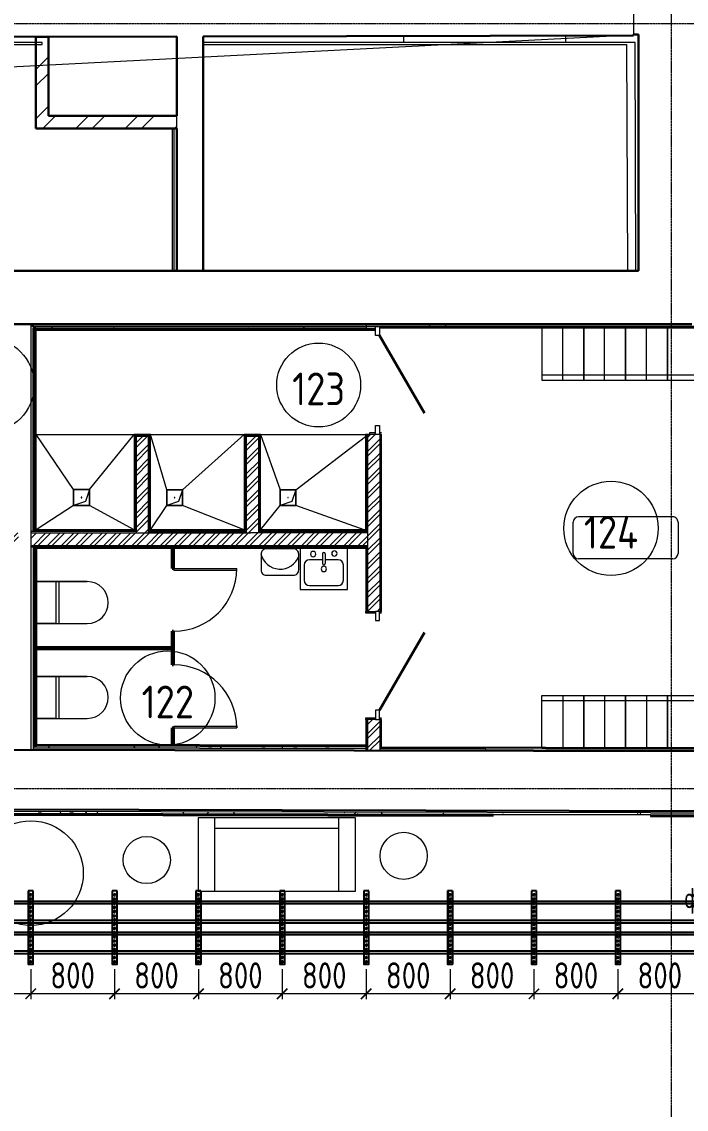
# Model space of a CAD drawing. Header units: millimetres. Extents: x -42533 to 645315, y 3457 to 82611.
# Drawn here: x 51101 to 57439, y 42360 to 52737 of the extents above; entities that cross this region are included whole.
import ezdxf
from ezdxf.enums import TextEntityAlignment as Align

# ---------------------------------------------------------------- set-up
doc = ezdxf.new("R2018")
doc.units = ezdxf.units.MM
doc.linetypes.add('ADSK_Линия сетки', pattern=[25, 20, -2.5, 0, -2.5])
for name, color, linetype in [('00_00_потолок_Панели из стали', 7, 'Continuous'), ('ЭОМ_Лотки авар.', 1, 'Continuous'), ('ЭОМ_Лотки рабочие', 5, 'Continuous')]:
    doc.layers.add(name, color=color, linetype=linetype)
for name, color, linetype, lineweight in [('Аннотация', 7, 'Continuous', 18), ('Двери', 7, 'Continuous', 9), ('Двери открывание', 7, 'Continuous', 9), ('Обобщенные модели', 7, 'Continuous', 18), ('Оси', 253, 'Continuous', 9), ('Перекрытие', 7, 'Continuous', 18), ('Сантехника', 7, 'Continuous', 18), ('Стены внутренние', 7, 'Continuous', 18), ('Стены несущие', 7, 'Continuous', 30), ('Стены отделка', 7, 'Continuous', 30), ('Стены перегородки', 7, 'Continuous', 30), ('Стены штриховка', 7, 'Continuous', 9), ('ТХ', 5, 'Continuous', 0), ('ШТРИХОВКА', 252, 'Continuous', 15)]:
    doc.layers.add(name, color=color, linetype=linetype, lineweight=lineweight)
doc.layers.add('Линии', color=7, linetype='Continuous', lineweight=9, true_color=0x00a600)
doc.styles.add('GOST Common', font='GOST_Common.ttf', dxfattribs={"width": 0.9, "height": 350})
doc.styles.add('GOST Common_6', font='GOST_Common.ttf', dxfattribs={"width": 0.9, "height": 125})
doc.styles.get("Standard").update_dxf_attribs({"font": 'arial.ttf'})
doc.styles.add('М2', font='isocpeur.ttf', dxfattribs={"width": 0.8})
doc.dimstyles.new('М2-100', dxfattribs={"dimtxt": 250, "dimasz": 100, "dimexe": 50, "dimexo": 50, "dimgap": 50, "dimtad": 1, "dimdec": 0, "dimzin": 1, "dimtxsty": 'М2', "dimblk": 'ARCHTICK', "dimcen": 2.5, "dimdle": 50, "dimclre": 256, "dimclrt": 256, "dimadec": 0, "dimazin": 0, "dimtfac": 1, "dimtdec": 0, "dimtix": 1, "dimtmove": 1, "dimatfit": 3, "dimldrblk": 'NONE', "dimfxl": 1, "dimtolj": 1, "dimlwd": 9, "dimlwe": 9, "dimarcsym": 1})
pattern_1 = [(0, (557.2, 188.9), (406.4, 101.6), [33.528, -271.272, 33.528, -271.272, -1625.6]), (0, (557.2, 188.9), (406.4, 101.6), [-609.6, 33.528, -576.072, 33.528, -271.272, -711.2]), (0, (557.2, 188.9), (406.4, 101.6), [-1524, 33.528, -169.672, 33.528, -474.472]), (120, (709.6, 239.7), (-291.18818, 301.15272), [33.528, -271.272, 33.528, -271.272, -1625.6]), (120, (709.6, 239.7), (-291.18818, 301.15272), [-609.6, 33.528, -576.072, 33.528, -271.272, -711.2]), (120, (709.6, 239.7), (-291.18818, 301.15272), [-1524, 33.528, -169.672, 33.528, -474.472]), (240, (760.4, 442.9), (-115.21182, -402.75272), [33.528, -271.272, 33.528, -271.272, -1625.6]), (240, (760.4, 442.9), (-115.21182, -402.75272), [-609.6, 33.528, -576.072, 33.528, -271.272, -711.2]), (240, (760.4, 442.9), (-115.21182, -402.75272), [-1524, 33.528, -169.672, 33.528, -474.472])]
pattern_2 = [(45, (557.2, 188.9), (-235.7317, 235.7317), []), (45, (714.35, 188.9), (-235.7317, 235.7317), [])]

# ---------------------------------------------------------------- blocks, each defined once
blk = doc.blocks.new('ТХ 1 этаж.')
at = {"layer": 'ТХ', "color": 252, "true_color": 0x939598}
for p, q in [((37026, 13822), (37026, 14122)), ((37976, 14172), (37076, 14172)), ((38026, 14122), (38026, 13822)), ((37976, 13772), (37076, 13772)), ((33609, 10599), (33609, 11299)), ((34789, 10599), (34789, 11299)), ((34789, 11199), (33609, 11199))]:
    blk.add_line(p, q, dxfattribs=at)
for points in [[(36726, 15475), (37126, 15475), (37126, 15975), (36726, 15975)], [(37126, 15475), (37526, 15475), (37526, 15975), (37126, 15975)], [(37526, 15475), (37926, 15475), (37926, 15975), (37526, 15975)], [(37926, 15475), (38326, 15475), (38326, 15975), (37926, 15975)], [(36726, 12468), (37126, 12468), (37126, 11968), (36726, 11968)], [(37126, 12468), (37526, 12468), (37526, 11968), (37126, 11968)], [(37526, 12468), (37926, 12468), (37926, 11968), (37526, 11968)], [(37926, 12468), (38326, 12468), (38326, 11968), (37926, 11968)], [(34949, 11299), (33449, 11299), (33449, 10599), (34949, 10599)]]:
    blk.add_lwpolyline(points, close=True, dxfattribs=at)
for points in [[(36926, 15475), (36926, 15975)], [(37326, 15475), (37326, 15975)], [(37726, 15475), (37726, 15975)], [(37126, 15525), (36726, 15525)], [(37526, 15525), (37126, 15525)], [(37926, 15525), (37526, 15525)], [(38326, 15525), (37926, 15525)], [(36926, 12468), (36926, 11968)], [(37326, 12468), (37326, 11968)], [(37726, 12468), (37726, 11968)], [(37126, 12418), (36726, 12418)], [(37526, 12418), (37126, 12418)], [(37926, 12418), (37526, 12418)], [(38326, 12418), (37926, 12418)]]:
    blk.add_lwpolyline(points, dxfattribs=at)
blk.add_lwpolyline([(34098, 13615), (34358, 13615, 0.414214), (34408, 13665), (34408, 13817, 0.414214), (34358, 13867), (34098, 13867, 0.414214), (34048, 13817), (34048, 13665, 0.414214)], format="xyb", close=True, dxfattribs=at)
for centre, radius in [((31853, 10772), 500), ((32958, 10897), 225), ((35409, 10937), 225)]:
    blk.add_circle(centre, radius, dxfattribs=at)
for centre, radius, start, end in [((37076, 14122), 49.9, 90.1742, 180.1314), ((37976, 14122), 50, 359.9335, 90.0665), ((34231, 13861), 188, 192.6522, 340.3833), ((37076, 13822), 49.9, 180.1088, 269.8912), ((37976, 13822), 49.9, 269.8686, 359.8258)]:
    blk.add_arc(centre, radius, start, end, dxfattribs=at)
blk = doc.blocks.new('1 этаж')
at = {"layer": 'Стены внутренние', "lineweight": 9}
h = blk.add_hatch(dxfattribs=at)
h.set_pattern_fill('FP_28', color=8, style=0, pattern_type=2)
h.set_pattern_definition(pattern_2)
h.paths.add_polyline_path([(25164.342, 19552.353), (25164.342, 20306.403), (25044.342, 20306.111), (25044.342, 19552.353)])
h = blk.add_hatch(dxfattribs=at)
h.set_pattern_fill('FP_28', color=8, style=0, pattern_type=2)
h.set_pattern_definition(pattern_2)
h.paths.add_polyline_path([(26344.342, 19432.353), (26389.701, 19432.353), (26389.701, 19552.353), (25044.342, 19552.353), (25044.342, 19432.353)])
h = blk.add_hatch(dxfattribs=at)
h.set_pattern_fill('FP_12', color=8, style=0, pattern_type=2)
h.set_pattern_definition(pattern_1)
h.paths.add_polyline_path([(26543.126, 17528.353), (28193.201, 17528.353), (28193.201, 17543.353), (25037.201, 17543.353), (25037.201, 17528.353), (26364.342, 17528.353)])
h = blk.add_hatch(dxfattribs=at)
h.set_pattern_fill('FP_12', color=8, style=0, pattern_type=2)
h.set_pattern_definition(pattern_1)
h.paths.add_polyline_path([(25019.701, 13537.729), (25019.863, 13537.729), (25019.899, 13555.729), (25034.701, 13555.729), (25034.701, 15420.853), (25019.701, 15420.853), (25019.701, 13540.286)])
h = blk.add_hatch(dxfattribs=at)
h.set_pattern_fill('FP_12', color=8, style=0, pattern_type=2)
h.set_pattern_definition(pattern_1)
h.paths.add_polyline_path([(28187.201, 13516.286), (28187.201, 13531.286), (25019.863, 13537.729), (25019.832, 13522.731), (26577.718, 13519.56)])
h = blk.add_hatch(dxfattribs=at)
h.set_pattern_fill('FP_12', color=8, style=0, pattern_type=2)
h.set_pattern_definition(pattern_1)
h.paths.add_polyline_path([(29407.191, 12888.803), (29407.221, 12903.803), (23576.445, 12915.664), (20566.931, 12915.664), (20566.913, 12906.786), (28654.298, 12890.334)])
h.paths.add_polyline_path([(20566.931, 12915.664), (23575.445, 12915.666), (20566.943, 12921.786)])
h = blk.add_hatch(dxfattribs=at)
h.set_pattern_fill('FP_12', color=8, style=0, pattern_type=2)
h.set_pattern_definition(pattern_1)
h.paths.add_polyline_path([(30907.169, 12885.751), (30907.188, 12886.803), (30907.188, 12900.751), (29407.221, 12903.803), (29407.221, 12888.803), (30390.368, 12886.803)])
h = blk.add_hatch(dxfattribs=at)
h.set_pattern_fill('FP_12', color=8, style=0, pattern_type=2)
h.set_pattern_definition(pattern_1)
h.paths.add_polyline_path([(35597.191, 12876.211), (35597.191, 12891.211), (35107.725, 12891.211), (35108.21, 12877.206), (35597.172, 12876.211)])
h.paths.add_polyline_path([(33408.207, 12880.664), (33407.254, 12895.666), (30907.218, 12900.751), (30907.218, 12885.751), (33407.254, 12880.666)])
at = {"layer": 'Стены штриховка'}
h = blk.add_hatch(dxfattribs=at)
h.set_pattern_fill('ANSI32', color=8, scale=10)
h.set_pattern_definition([(45, (-31496.66, 188.9), (-67.35192, 67.35192), []), (45, (-31451.76, 188.9), (-67.35192, 67.35192), [])])
h.paths.add_polyline_path([(22842.701, 16494.406), (22722.701, 16494.406), (22722.701, 15572.853), (22842.701, 15572.853)])
h.paths.add_polyline_path([(23912.701, 16494.406), (23792.701, 16494.406), (23792.701, 15572.853), (23832.701, 15572.853), (23912.701, 15572.853)])
h.paths.add_polyline_path([(21660.906, 16493.353), (21540.906, 16493.353), (21540.906, 14678.353), (21585.906, 14678.353), (21660.906, 14678.353), (21660.906, 15435.853)])
h.paths.add_polyline_path([(21660.906, 13648.353), (21540.906, 13648.353), (21540.906, 13509.806), (21660.906, 13509.562)])
h.paths.add_polyline_path([(24879.701, 15572.853), (23832.701, 15572.853), (22782.701, 15572.853), (21665.906, 15572.853), (21665.906, 15452.853), (24879.701, 15452.853)])
h.paths.add_polyline_path([(28207.201, 15572.853), (27089.701, 15572.853), (26039.701, 15572.853), (24999.701, 15572.853), (24999.701, 15452.853), (28207.201, 15452.853)])
h.paths.add_polyline_path([(26119.701, 16494.406), (25999.701, 16494.406), (25999.701, 15572.853), (26039.701, 15572.853), (26119.701, 15572.853)])
h.paths.add_polyline_path([(27169.701, 16494.406), (27049.701, 16494.406), (27049.701, 15572.853), (27089.701, 15572.853), (27169.701, 15572.853)])
h.paths.add_polyline_path([(28207.201, 15572.853), (28207.201, 15448.853), (28207.201, 14824.257), (28327.201, 14824.257), (28327.201, 16493.353), (28326.302, 16512.406), (28282.201, 16512.406), (28207.201, 16512.406)])
h.paths.add_polyline_path([(28207.201, 13496.245), (28327.201, 13496.001), (28327.201, 13794.257), (28282.201, 13794.257), (28207.201, 13794.257)])
at = {"layer": 'Двери', "color": 8}
for p, q in [((28282.201, 17542.406), (28322.201, 17542.406)), ((28282.201, 17455.406), (28282.201, 17542.406)), ((28322.201, 17542.406), (28322.201, 17455.406)), ((28322.201, 17455.406), (28282.201, 17455.406)), ((28282.201, 16599.406), (28322.201, 16599.406)), ((28282.201, 16512.406), (28282.201, 16599.406)), ((28322.201, 16512.406), (28282.201, 16512.406)), ((28322.201, 16599.406), (28322.201, 16512.406)), ((26360.701, 15219.009), (26360.701, 15235.009)), ((26360.701, 15235.009), (26960.701, 15235.009)), ((26360.701, 15219.009), (26960.701, 15219.009)), ((26960.701, 15219.009), (26960.701, 15235.009)), ((28322.201, 14824.257), (28282.201, 14824.257)), ((28282.201, 14824.257), (28282.201, 14737.257)), ((28282.201, 14737.257), (28322.201, 14737.257)), ((28322.201, 14737.257), (28322.201, 14824.257)), ((28322.201, 13881.257), (28282.201, 13881.257)), ((28282.201, 13881.257), (28282.201, 13794.257)), ((28322.201, 13794.257), (28322.201, 13881.257)), ((26360.701, 13729.009), (26360.701, 13713.009)), ((26360.701, 13729.009), (26960.701, 13729.009)), ((26360.701, 13713.009), (26960.701, 13713.009)), ((26960.701, 13729.009), (26960.701, 13713.009)), ((28282.201, 13794.257), (28322.201, 13794.257))]:
    blk.add_line(p, q, dxfattribs=at)
at = {"layer": 'Двери', "color": 8, "lineweight": 30}
for p, q in [((28322.201, 17455.406), (28750.201, 16714.089)), ((28322.201, 13881.257), (28750.201, 14622.574))]:
    blk.add_line(p, q, dxfattribs=at)
at = {"layer": 'Двери открывание', "color": 8}
for centre, start, end in [((26360.701, 15235.009), 270, 0), ((26360.701, 13713.009), 0, 90)]:
    blk.add_arc(centre, 600, start, end, dxfattribs=at)
at = {"layer": 'Линии', "color": 8}
blk.add_line((20467.66, 19798.902), (30792.201, 20330.22), dxfattribs=at)
for centre, radius in [((24577.687, 16984.277), 450), ((27741.089, 16984.277), 400), ((30530.417, 15616.224), 450), ((26302.435, 13996.926), 450)]:
    blk.add_circle(centre, radius, dxfattribs=at)
at = {"layer": 'Обобщенные модели', "color": 8}
for p, q in [((25403.954, 15835.853), (25403.954, 15985.853)), ((25403.954, 15985.853), (25553.954, 15985.853)), ((25553.954, 15985.853), (25403.954, 15985.853)), ((25403.954, 15985.853), (25403.954, 15835.853)), ((25553.954, 15985.853), (25516.454, 15873.353)), ((25553.954, 15985.853), (25553.954, 15835.853)), ((25553.954, 15835.853), (25553.954, 15985.853)), ((26291.938, 15835.16), (26291.938, 15985.16)), ((26291.938, 15985.16), (26441.938, 15985.16)), ((26441.938, 15985.16), (26291.938, 15985.16)), ((26291.938, 15985.16), (26291.938, 15835.16)), ((26441.938, 15985.16), (26404.438, 15872.66)), ((26441.938, 15985.16), (26441.938, 15835.16)), ((26441.938, 15835.16), (26441.938, 15985.16)), ((27373.312, 15834.971), (27373.312, 15984.971)), ((27373.312, 15984.971), (27523.312, 15984.971)), ((27523.312, 15984.971), (27373.312, 15984.971)), ((27373.312, 15984.971), (27373.312, 15834.971)), ((27523.312, 15984.971), (27485.812, 15872.471)), ((27523.312, 15984.971), (27523.312, 15834.971)), ((27523.312, 15834.971), (27523.312, 15984.971)), ((25516.454, 15873.353), (25403.954, 15835.853)), ((25553.954, 15835.853), (25403.954, 15835.853)), ((25403.954, 15835.853), (25553.954, 15835.853)), ((26404.438, 15872.66), (26291.938, 15835.16)), ((26441.938, 15835.16), (26291.938, 15835.16)), ((26291.938, 15835.16), (26441.938, 15835.16)), ((27485.812, 15872.471), (27373.312, 15834.971)), ((27523.312, 15834.971), (27373.312, 15834.971)), ((27373.312, 15834.971), (27523.312, 15834.971))]:
    blk.add_line(p, q, dxfattribs=at)
at = {"layer": 'Обобщенные модели', "color": 8, "lineweight": 40}
for p, q in [((26344.701, 15235.009), (26356.701, 15235.009)), ((26356.701, 14635.009), (26344.701, 14635.009)), ((26344.701, 14635.009), (26344.701, 14480.009)), ((26356.701, 14480.009), (26356.701, 14635.009)), ((26356.701, 14480.009), (25056.701, 14480.009)), ((25056.701, 14480.009), (25056.701, 14468.009)), ((25056.701, 14468.009), (26356.701, 14468.009)), ((26344.701, 14480.009), (26356.701, 14480.009)), ((26356.701, 14468.009), (26344.701, 14468.009)), ((26344.701, 14468.009), (26344.701, 14313.009)), ((26356.701, 14468.009), (26356.701, 14480.009)), ((26356.701, 14313.009), (26356.701, 14468.009)), ((26344.701, 14313.009), (26356.701, 14313.009)), ((26356.701, 13713.009), (26344.701, 13713.009)), ((26344.701, 13713.009), (26344.701, 13558.009)), ((26356.701, 13558.009), (26356.701, 13713.009)), ((26344.701, 13558.009), (26356.701, 13558.009))]:
    blk.add_line(p, q, dxfattribs=at)
blk.add_lwpolyline([(26356.701, 15235.009), (26356.701, 15427.853), (26344.701, 15427.853), (26344.701, 15235.009)], dxfattribs=at)
at = {"layer": 'Обобщенные модели', "color": 8}
for centre, start, end in [((25478.954, 15910.853), 0, 180), ((25478.954, 15910.853), 120, 180), ((25478.954, 15910.853), 180, 0), ((25478.954, 15910.853), 240, 345), ((25478.954, 15910.853), 15, 90), ((26366.938, 15910.16), 0, 180), ((26366.938, 15910.16), 120, 180), ((26366.938, 15910.16), 180, 0), ((26366.938, 15910.16), 240, 345), ((26366.938, 15910.16), 15, 90), ((27448.312, 15909.971), 0, 180), ((27448.312, 15909.971), 120, 180), ((27448.312, 15909.971), 180, 0), ((27448.312, 15909.971), 240, 345), ((27448.312, 15909.971), 15, 90)]:
    blk.add_arc(centre, 2.5, start, end, dxfattribs=at)
at = {"layer": 'Оси', "color": 8, "linetype": 'ADSK_Линия сетки'}
for p, q in [((31106.766, -4162.595), (31106.766, 44411.9)), ((-9557.528, 20433.902), (56672.201, 20433.902)), ((-9557.528, 13133.902), (56672.201, 13133.902))]:
    blk.add_line(p, q, dxfattribs=at)
at = {"layer": 'Перекрытие', "color": 8}
for p, q in [((28549.518, 20314.648), (28549.518, 20252.353)), ((30099.518, 20252.353), (30099.518, 20318.423)), ((28198.201, 17527.406), (28282.201, 17527.406)), ((25403.954, 15985.853), (25046.701, 16512.406)), ((25046.701, 16512.406), (25981.701, 16512.406)), ((25553.954, 15985.853), (25981.701, 16512.406)), ((26117.701, 16512.406), (27031.701, 16512.406)), ((26291.938, 15985.16), (26137.701, 16512.406)), ((26441.938, 15985.16), (27031.701, 16512.406)), ((27167.701, 16512.406), (28227.201, 16512.406)), ((27187.701, 16512.406), (27373.312, 15984.971)), ((28282.201, 16527.406), (28227.201, 16527.406)), ((28227.201, 16527.406), (28227.201, 16512.406)), ((28339.201, 16527.406), (28322.201, 16527.406)), ((27523.312, 15984.971), (28189.201, 16493.353)), ((25403.954, 15835.853), (25046.701, 15603.853)), ((25981.701, 15603.853), (25553.954, 15835.853)), ((26137.701, 15603.853), (26291.938, 15835.16)), ((27031.701, 15603.853), (26441.938, 15835.16)), ((27187.701, 15603.853), (27373.312, 15834.971)), ((28176.341, 15603.853), (27523.312, 15834.971)), ((28192.201, 14807.804), (28192.201, 14824.257)), ((28282.201, 14807.804), (28192.201, 14807.804)), ((28339.201, 14807.804), (28322.201, 14807.804)), ((28192.201, 13794.257), (28192.201, 13807.804)), ((28192.201, 13807.804), (28282.201, 13807.804)), ((28322.201, 13807.804), (28339.201, 13807.804))]:
    blk.add_line(p, q, dxfattribs=at)
at = {"layer": 'Сантехника', "color": 8}
for p, q in [((27565.301, 15427.853), (27565.301, 15031.753)), ((27565.301, 15427.853), (27565.301, 15031.753)), ((27777.601, 15374.603), (27777.601, 15282.553)), ((27803.001, 15374.603), (27803.001, 15282.553)), ((28015.301, 15031.753), (28015.301, 15427.853)), ((28015.301, 15031.753), (28015.301, 15427.853)), ((27603.401, 15266.653), (27603.401, 15120.653)), ((27777.601, 15317.453), (27654.201, 15317.453)), ((27926.401, 15317.453), (27803.001, 15317.453)), ((27977.201, 15120.653), (27977.201, 15266.653)), ((25534.701, 15108.353), (25052.701, 15108.353)), ((25052.701, 15108.353), (25234.701, 15108.353)), ((25234.701, 15108.353), (25534.701, 15108.353)), ((25234.701, 15108.353), (25234.701, 14708.353)), ((25264.701, 14708.353), (25264.701, 15108.353)), ((27654.201, 15069.853), (27926.401, 15069.853)), ((27565.301, 15031.753), (28015.301, 15031.753)), ((27565.301, 15031.753), (28015.301, 15031.753)), ((25052.701, 14708.353), (25534.701, 14708.353)), ((25234.701, 14708.353), (25052.701, 14708.353)), ((25234.701, 14708.353), (25534.701, 14708.353)), ((25534.701, 14203.353), (25052.701, 14203.353)), ((25052.701, 14203.353), (25234.701, 14203.353)), ((25234.701, 14203.353), (25534.701, 14203.353)), ((25234.701, 14203.353), (25234.701, 13803.353)), ((25264.701, 13803.353), (25264.701, 14203.353)), ((25052.701, 13803.353), (25534.701, 13803.353)), ((25234.701, 13803.353), (25052.701, 13803.353)), ((25234.701, 13803.353), (25534.701, 13803.353))]:
    blk.add_line(p, q, dxfattribs=at)
for centre, radius, start, end in [((27688.701, 15371.524), 25.4, 0, 180), ((27688.701, 15371.524), 25.4, 180, 0), ((27790.301, 15374.603), 12.7, 0, 180), ((27891.901, 15376.721), 25.4, 0, 180), ((27891.901, 15376.721), 25.4, 180, 0), ((27654.201, 15266.653), 50.8, 90, 180), ((27790.301, 15229.407), 25.4, 0, 180), ((27790.301, 15282.553), 12.7, 180, 0), ((27926.401, 15266.653), 50.8, 0, 90), ((27790.301, 15229.407), 25.4, 180, 0), ((25534.701, 14908.353), 200, 270, 90), ((25534.701, 14908.353), 200, 270, 90), ((27654.201, 15120.653), 50.8, 180, 270), ((27926.401, 15120.653), 50.8, 270, 0), ((25534.701, 14003.353), 200, 270, 90), ((25534.701, 14003.353), 200, 270, 90)]:
    blk.add_arc(centre, radius, start, end, dxfattribs=at)
at = {"layer": 'Стены несущие', "color": 8}
for p, q in [((21386.767, 20297.203), (26389.701, 20309.388)), ((25164.342, 20306.403), (25044.342, 20306.403)), ((25044.342, 20306.403), (25044.342, 19432.353)), ((25164.342, 19552.353), (25164.342, 20306.403)), ((26389.701, 20309.388), (26389.701, 19552.353)), ((26639.701, 20309.997), (30745.171, 20319.996)), ((26639.701, 18073.353), (26639.701, 20309.997)), ((30745.146, 20330.22), (30792.201, 20330.22)), ((30745.171, 20319.996), (30745.146, 20330.22)), ((30792.201, 20330.22), (30792.201, 18073.353)), ((26389.701, 19552.353), (25164.342, 19552.353)), ((25044.342, 19432.353), (26389.701, 19432.353)), ((26389.701, 19432.353), (26389.701, 18073.353)), ((30792.201, 18073.353), (18919.597, 18073.353)), ((18369.597, 17563.353), (31302.201, 17563.353)), ((25019.701, 17525.853), (25019.701, 15594.853)), ((25034.701, 17525.853), (25019.701, 17525.853)), ((25034.701, 15594.853), (25034.701, 17525.853)), ((33408.413, 13485.665), (16568.152, 13519.921)), ((16568.339, 12949.92), (33407.254, 12915.666))]:
    blk.add_line(p, q, dxfattribs=at)
at = {"layer": 'Стены отделка', "color": 8, "lineweight": 9}
for p, q in [((25104.342, 20252.353), (21386.767, 20252.353)), ((25104.342, 20232.353), (25104.342, 20252.353)), ((30759.262, 20252.353), (26639.701, 20252.353)), ((30766.439, 18073.353), (30759.262, 20252.353)), ((21386.767, 20232.353), (25104.342, 20232.353)), ((26639.701, 20232.353), (30679.327, 20232.353)), ((30679.327, 20232.353), (30686.438, 18073.353)), ((26344.342, 19432.353), (26344.342, 18073.353)), ((26364.342, 18073.353), (26364.342, 19432.353)), ((25009.701, 17563.353), (25009.701, 17543.353)), ((33027.201, 17543.353), (25009.701, 17543.353)), ((25019.701, 15585.853), (25019.701, 17563.353)), ((25037.201, 17543.353), (25037.201, 17508.353)), ((28198.201, 17527.406), (28198.201, 17562.406)), ((28802.201, 17543.353), (28802.201, 17563.353)), ((28952.201, 17563.353), (28952.201, 17543.353)), ((25046.701, 17525.853), (25034.701, 17525.853)), ((25037.201, 17508.353), (28282.201, 17508.353)), ((25046.701, 15603.853), (25046.701, 17525.853)), ((28322.201, 17531.353), (33015.201, 17531.353)), ((26137.701, 16512.406), (25981.701, 16512.406)), ((25981.701, 16512.406), (25981.701, 15603.853)), ((26137.701, 15603.853), (26137.701, 16512.406)), ((27187.701, 16512.406), (27031.701, 16512.406)), ((27031.701, 16512.406), (27031.701, 15603.853)), ((27187.701, 15603.853), (27187.701, 16512.406)), ((28282.201, 16512.406), (28189.201, 16512.406)), ((28189.201, 16512.406), (28189.201, 15603.853)), ((28339.201, 16512.406), (28322.201, 16512.406)), ((28339.201, 14824.257), (28339.201, 16512.406)), ((26119.701, 16494.406), (25999.701, 16494.406)), ((25999.701, 16494.406), (25999.701, 15572.853)), ((26119.701, 15572.853), (26119.701, 16494.406)), ((27169.701, 16494.406), (27049.701, 16494.406)), ((27049.701, 16494.406), (27049.701, 15572.853)), ((27169.701, 15572.853), (27169.701, 16494.406)), ((25999.701, 15585.853), (24999.701, 15585.853)), ((25981.701, 15603.853), (25034.701, 15603.853)), ((26119.701, 15585.853), (27049.701, 15585.853)), ((27031.701, 15603.853), (26137.701, 15603.853)), ((28207.201, 15585.853), (27169.701, 15585.853)), ((28189.201, 15603.853), (27187.701, 15603.853)), ((24999.701, 15439.853), (28207.201, 15439.853)), ((25019.701, 13503.014), (25019.701, 15439.853)), ((26344.701, 15424.853), (25019.701, 15424.853)), ((25052.701, 13537.729), (25052.701, 15424.853)), ((26344.701, 15424.853), (26344.701, 15439.853)), ((26344.701, 15427.853), (28201.201, 15427.853)), ((28192.201, 15427.853), (28192.201, 14824.257)), ((28192.201, 14824.257), (28282.201, 14824.257)), ((28322.201, 14824.257), (28339.201, 14824.257)), ((28282.201, 13794.257), (28192.201, 13794.257)), ((28192.201, 13794.257), (28192.201, 13496.276)), ((28339.201, 13794.257), (28322.201, 13794.257)), ((28339.201, 13521.989), (28339.201, 13794.257)), ((24999.701, 13503.014), (25019.701, 13503.014)), ((25018.694, 13522.731), (25018.653, 13502.731)), ((28192.201, 13516.276), (25018.694, 13522.731)), ((25019.701, 13537.729), (25052.701, 13537.729)), ((25019.899, 13555.729), (25019.832, 13522.729)), ((25019.832, 13522.729), (28187.201, 13516.286)), ((28192.201, 13549.276), (25019.899, 13555.729)), ((28327.201, 13496.001), (28327.201, 13521.989)), ((28327.201, 13521.989), (28339.201, 13521.989)), ((29334.823, 13513.951), (28327.201, 13516.001)), ((28333.213, 13527.989), (28333.188, 13515.989)), ((28333.188, 13515.989), (32971.188, 13506.554)), ((33015.201, 13518.465), (28333.213, 13527.989)), ((29334.783, 13493.951), (29334.823, 13513.951)), ((29334.783, 13493.951), (32977.193, 13486.542)), ((33027.201, 13506.44), (29334.823, 13513.951)), ((20566.872, 12886.786), (29407.15, 12868.803)), ((30907.218, 12900.751), (20566.943, 12921.786)), ((29407.15, 12868.803), (29407.187, 12886.803)), ((29407.187, 12886.803), (30907.184, 12883.751)), ((30907.184, 12883.751), (30907.147, 12865.751)), ((30907.147, 12865.751), (33408.166, 12860.664))]:
    blk.add_line(p, q, dxfattribs=at)
at = {"layer": 'Стены перегородки', "color": 8, "lineweight": 18}
for p, q in [((24999.701, 13503.014), (24999.701, 17563.353)), ((24879.701, 13503.014), (24999.701, 13503.014))]:
    blk.add_line(p, q, dxfattribs=at)
at = {"layer": 'Стены штриховка', "color": 8}
for p, q in [((30744.562, 20569.995), (30745.146, 20330.22)), ((26389.701, 19432.353), (26389.701, 19552.353)), ((25037.201, 17528.353), (28198.201, 17528.353)), ((25037.201, 17519.353), (28282.201, 17519.353)), ((25040.701, 15603.853), (25040.701, 17525.853)), ((28322.201, 17533.353), (33017.201, 17533.353)), ((26128.701, 16503.406), (25990.701, 16503.406)), ((25990.701, 16503.406), (25990.701, 15594.853)), ((26128.701, 15594.853), (26128.701, 16503.406)), ((27178.701, 16503.406), (27040.701, 16503.406)), ((27040.701, 16503.406), (27040.701, 15594.853)), ((27178.701, 15594.853), (27178.701, 16503.406)), ((28198.201, 16512.406), (28198.201, 15594.853)), ((28207.201, 16512.406), (28207.201, 15572.853)), ((28327.201, 14824.257), (28327.201, 16512.406)), ((28337.201, 14824.257), (28337.201, 16512.406)), ((24999.701, 15572.853), (26039.701, 15572.853)), ((25990.701, 15594.853), (25034.701, 15594.853)), ((26039.701, 15572.853), (27089.701, 15572.853)), ((27040.701, 15594.853), (26128.701, 15594.853)), ((28207.201, 15572.853), (27089.701, 15572.853)), ((28198.201, 15594.853), (27178.701, 15594.853)), ((28207.201, 15572.853), (28207.201, 15448.853)), ((24999.701, 15452.853), (28207.201, 15452.853)), ((25019.701, 15433.853), (26344.701, 15433.853)), ((25034.701, 13537.729), (25034.701, 15424.853)), ((25043.701, 13537.729), (25043.701, 15424.853)), ((28201.201, 15433.853), (26344.701, 15433.853)), ((28201.201, 15439.853), (28201.201, 14824.257)), ((28207.201, 15448.853), (28207.201, 14824.257)), ((28201.201, 13794.257), (28201.201, 13496.257)), ((28207.201, 13794.257), (28207.201, 13496.245)), ((28327.201, 13521.989), (28327.201, 13794.257)), ((28337.201, 13521.989), (28337.201, 13794.257)), ((28192.201, 13531.276), (25019.863, 13537.729)), ((28192.201, 13540.276), (25019.881, 13546.729)), ((33017.201, 13516.461), (28333.209, 13525.989)), ((20566.894, 12897.786), (29407.173, 12879.803)), ((20566.913, 12906.786), (29407.191, 12888.803)), ((29407.187, 12886.803), (29407.191, 12888.803)), ((29407.191, 12888.803), (30907.188, 12885.751)), ((30907.169, 12876.751), (33408.188, 12871.664)), ((30907.188, 12885.751), (30907.184, 12883.751)), ((30907.188, 12885.751), (30907.188, 12885.751)), ((30907.188, 12885.751), (33408.207, 12880.664)), ((30907.218, 12900.751), (33408.237, 12895.664)), ((33408.237, 12895.664), (30907.218, 12900.751))]:
    blk.add_line(p, q, dxfattribs=at)
at = {"layer": 'ЭОМ_Лотки рабочие'}
blk.add_blockref('ТХ 1 этаж.', (-6856.492, 1554.379), dxfattribs=at)
at = {"layer": 'Аннотация', "color": 8, "style": 'GOST Common_6', "width": 0.9}
blk.add_text('фонтанчик', height=200, dxfattribs=at).set_placement((31231.034, 11992.265))
at = {"layer": 'Аннотация', "color": 8, "lineweight": 9, "char_height": 312.5, "width": 520.21112, "attachment_point": 5, "line_spacing_factor": 1.022766, "style": 'GOST Common'}
for s, insert in [('123', (27741.089, 16947.329)), ('124', (30530.417, 15579.275)), ('122', (26302.435, 13959.978))]:
    blk.add_mtext(s, dxfattribs=dict(at, insert=insert))
blk = doc.blocks.new('*U37')
at = {"color": 0, "linetype": 'Continuous', "lineweight": 25}
for p, q in [((-79, -46976), (-79, 0)), ((79, -46976), (79, 0))]:
    blk.add_line(p, q, dxfattribs=at)
blk.add_lwpolyline([(101, -46976), (101, 0), (-101, 0), (-101, -46976)], close=True, dxfattribs=at)
at = {"color": 0, "flags": 9}
for tag, p in [('АРТИКУЛ', (-60, -12)), ('НАИМЕНОВАНИЕ', (-59, -7)), ('ПРИМЕЧАНИЕ', (-59, -17))]:
    blk.add_attdef(tag, text='', height=2.5, dxfattribs=at).set_placement(p, align=Align.TOP_LEFT)
at = {"color": 0, "lineweight": 30, "flags": 104}
for tag, p in [('ВЫСОТА', (-60, -21)), ('ДЛИНА', (-60, -36)), ('ШИРИНА', (-59, -25)), ('ТОЛЩИНА', (-59, -31))]:
    blk.add_attdef(tag, text='', height=2.5, dxfattribs=at).set_placement(p, align=Align.TOP_LEFT)
blk = doc.blocks.new('*U39')
at = {"color": 0, "linetype": 'Continuous', "lineweight": 25}
for p, q in [((-79, -46399), (-79, 0)), ((79, -46399), (79, 0))]:
    blk.add_line(p, q, dxfattribs=at)
blk.add_lwpolyline([(101, -46399), (101, 0), (-101, 0), (-101, -46399)], close=True, dxfattribs=at)
at = {"color": 0, "flags": 9}
for tag, p in [('АРТИКУЛ', (-60, -12)), ('НАИМЕНОВАНИЕ', (-59, -7)), ('ПРИМЕЧАНИЕ', (-59, -17))]:
    blk.add_attdef(tag, text='', height=2.5, dxfattribs=at).set_placement(p, align=Align.TOP_LEFT)
at = {"color": 0, "lineweight": 30, "flags": 104}
for tag, p in [('ВЫСОТА', (-60, -21)), ('ДЛИНА', (-60, -36)), ('ШИРИНА', (-59, -25)), ('ТОЛЩИНА', (-59, -31))]:
    blk.add_attdef(tag, text='', height=2.5, dxfattribs=at).set_placement(p, align=Align.TOP_LEFT)
blk = doc.blocks.new('*U45')
at = {"color": 0, "linetype": 'ByBlock', "lineweight": -2}
for points in [[(24, -700), (24, 0), (-24, 0), (-24, -700)], [(-22, -700), (-22, 0)], [(22, -700), (22, 0)], [(-24, -700), (24, -700)]]:
    blk.add_lwpolyline(points, dxfattribs=at)
at = {"color": 254, "transparency": 33554483}
blk.add_lwpolyline([(0, 1), (0, -2)], dxfattribs=at)
at = {"color": 0, "linetype": 'ByBlock', "lineweight": -2}
for points in [[(-7, -55, 0.345739), (-7, -65), (7, -65, 0.345739), (7, -55)], [(-5, -13), (-5, -27, 0.345739), (5, -27), (5, -13, 0.345739)], [(-5, -93), (-5, -107, 0.345739), (5, -107), (5, -93, 0.345739)], [(-7, -135, 0.345739), (-7, -145), (7, -145, 0.345739), (7, -135)], [(-5, -173), (-5, -187, 0.345739), (5, -187), (5, -173, 0.345739)], [(-7, -215, 0.345739), (-7, -225), (7, -225, 0.345739), (7, -215)], [(-7, -295, 0.345739), (-7, -305), (7, -305, 0.345739), (7, -295)], [(-5, -253), (-5, -267, 0.345739), (5, -267), (5, -253, 0.345739)], [(-7, -375, 0.345739), (-7, -385), (7, -385, 0.345739), (7, -375)], [(-5, -333), (-5, -347, 0.345739), (5, -347), (5, -333, 0.345739)], [(-5, -413), (-5, -427, 0.345739), (5, -427), (5, -413, 0.345739)], [(-7, -455, 0.345739), (-7, -465), (7, -465, 0.345739), (7, -455)], [(-5, -493), (-5, -507, 0.345739), (5, -507), (5, -493, 0.345739)], [(-7, -535, 0.345739), (-7, -545), (7, -545, 0.345739), (7, -535)], [(-7, -615, 0.345739), (-7, -625), (7, -625, 0.345739), (7, -615)], [(-5, -573), (-5, -587, 0.345739), (5, -587), (5, -573, 0.345739)], [(-5, -653), (-5, -667, 0.345739), (5, -667), (5, -653, 0.345739)]]:
    blk.add_lwpolyline(points, format="xyb", close=True, dxfattribs=at)
at = {"flags": 9}
for tag, p in [('АРТИКУЛ', (-59, -24)), ('НАИМЕНОВАНИЕ', (-58, -19)), ('ПРИМЕЧАНИЕ', (-58, -31))]:
    blk.add_attdef(tag, p, '', height=2.5, dxfattribs=at)
at = {"lineweight": 30, "flags": 104}
blk.add_attdef('ДЛИНА', text='', height=2.5, dxfattribs=at).set_placement((-58, -35), align=Align.TOP_LEFT)
blk = doc.blocks.new('_ArchTick')
at = {"color": 0, "linetype": 'ByBlock', "lineweight": 70, "const_width": 0.15}
blk.add_lwpolyline([(-0.5, -0.5), (0.5, 0.5)], dxfattribs=at)
blk = doc.blocks.new('*D696')
at = {"layer": '00_00_потолок_Панели из стали', "lineweight": 9, "transparency": 16777216}
for p, q in [((50385, 43696), (50385, 43412)), ((51186, 43695), (51186, 43412))]:
    blk.add_line(p, q, dxfattribs=at)
at = {"layer": '00_00_потолок_Панели из стали', "color": 0, "lineweight": 9, "transparency": 16777216}
blk.add_line((51236, 43462), (50335, 43462), dxfattribs=at)
at = {"layer": 'Defpoints', "color": 0, "transparency": 16777216}
for p in [(50385, 43746), (51186, 43745), (50385, 43462)]:
    blk.add_point(p, dxfattribs=at)
at = {"layer": '00_00_потолок_Панели из стали', "color": 0, "lineweight": 9, "transparency": 16777216, "xscale": 100, "yscale": 100, "zscale": 100, "rotation": 180}
blk.add_blockref('_ArchTick', (50385, 43462), dxfattribs=at)
at = {"layer": '00_00_потолок_Панели из стали', "color": 0, "lineweight": 9, "transparency": 16777216, "xscale": 100, "yscale": 100, "zscale": 100}
blk.add_blockref('_ArchTick', (51186, 43462), dxfattribs=at)
at = {"layer": '00_00_потолок_Панели из стали', "transparency": 16777216, "insert": (50786, 43637), "char_height": 250, "attachment_point": 5, "style": 'М2'}
blk.add_mtext('\\A1;800', dxfattribs=at)
blk = doc.blocks.new('_None')
blk = doc.blocks.new('*D697')
at = {"layer": '00_00_потолок_Панели из стали', "lineweight": 9, "transparency": 16777216}
for p, q in [((51186, 43696), (51186, 43412)), ((51986, 43695), (51986, 43412))]:
    blk.add_line(p, q, dxfattribs=at)
at = {"layer": '00_00_потолок_Панели из стали', "color": 0, "lineweight": 9, "transparency": 16777216}
blk.add_line((52036, 43462), (51136, 43462), dxfattribs=at)
at = {"layer": 'Defpoints', "color": 0, "transparency": 16777216}
for p in [(51186, 43746), (51986, 43745), (51186, 43462)]:
    blk.add_point(p, dxfattribs=at)
at = {"layer": '00_00_потолок_Панели из стали', "color": 0, "lineweight": 9, "transparency": 16777216, "xscale": 100, "yscale": 100, "zscale": 100, "rotation": 180}
blk.add_blockref('_ArchTick', (51186, 43462), dxfattribs=at)
at = {"layer": '00_00_потолок_Панели из стали', "color": 0, "lineweight": 9, "transparency": 16777216, "xscale": 100, "yscale": 100, "zscale": 100}
blk.add_blockref('_ArchTick', (51986, 43462), dxfattribs=at)
at = {"layer": '00_00_потолок_Панели из стали', "transparency": 16777216, "insert": (51586, 43637), "char_height": 250, "attachment_point": 5, "style": 'М2'}
blk.add_mtext('\\A1;800', dxfattribs=at)
blk = doc.blocks.new('*D698')
at = {"layer": '00_00_потолок_Панели из стали', "lineweight": 9, "transparency": 16777216}
for p, q in [((51986, 43696), (51986, 43412)), ((52786, 43695), (52786, 43412))]:
    blk.add_line(p, q, dxfattribs=at)
at = {"layer": '00_00_потолок_Панели из стали', "color": 0, "lineweight": 9, "transparency": 16777216}
blk.add_line((52836, 43462), (51936, 43462), dxfattribs=at)
at = {"layer": 'Defpoints', "color": 0, "transparency": 16777216}
for p in [(51986, 43746), (52786, 43745), (51986, 43462)]:
    blk.add_point(p, dxfattribs=at)
at = {"layer": '00_00_потолок_Панели из стали', "color": 0, "lineweight": 9, "transparency": 16777216, "xscale": 100, "yscale": 100, "zscale": 100, "rotation": 180}
blk.add_blockref('_ArchTick', (51986, 43462), dxfattribs=at)
at = {"layer": '00_00_потолок_Панели из стали', "color": 0, "lineweight": 9, "transparency": 16777216, "xscale": 100, "yscale": 100, "zscale": 100}
blk.add_blockref('_ArchTick', (52786, 43462), dxfattribs=at)
at = {"layer": '00_00_потолок_Панели из стали', "transparency": 16777216, "insert": (52386, 43637), "char_height": 250, "attachment_point": 5, "style": 'М2'}
blk.add_mtext('\\A1;800', dxfattribs=at)
blk = doc.blocks.new('*D699')
at = {"layer": '00_00_потолок_Панели из стали', "lineweight": 9, "transparency": 16777216}
for p, q in [((52786, 43696), (52786, 43412)), ((53586, 43695), (53586, 43412))]:
    blk.add_line(p, q, dxfattribs=at)
at = {"layer": '00_00_потолок_Панели из стали', "color": 0, "lineweight": 9, "transparency": 16777216}
blk.add_line((53636, 43462), (52736, 43462), dxfattribs=at)
at = {"layer": 'Defpoints', "color": 0, "transparency": 16777216}
for p in [(52786, 43746), (53586, 43745), (52786, 43462)]:
    blk.add_point(p, dxfattribs=at)
at = {"layer": '00_00_потолок_Панели из стали', "color": 0, "lineweight": 9, "transparency": 16777216, "xscale": 100, "yscale": 100, "zscale": 100, "rotation": 180}
blk.add_blockref('_ArchTick', (52786, 43462), dxfattribs=at)
at = {"layer": '00_00_потолок_Панели из стали', "color": 0, "lineweight": 9, "transparency": 16777216, "xscale": 100, "yscale": 100, "zscale": 100}
blk.add_blockref('_ArchTick', (53586, 43462), dxfattribs=at)
at = {"layer": '00_00_потолок_Панели из стали', "transparency": 16777216, "insert": (53186, 43637), "char_height": 250, "attachment_point": 5, "style": 'М2'}
blk.add_mtext('\\A1;800', dxfattribs=at)
blk = doc.blocks.new('*D700')
at = {"layer": '00_00_потолок_Панели из стали', "lineweight": 9, "transparency": 16777216}
for p, q in [((53586, 43696), (53586, 43412)), ((54386, 43695), (54386, 43412))]:
    blk.add_line(p, q, dxfattribs=at)
at = {"layer": '00_00_потолок_Панели из стали', "color": 0, "lineweight": 9, "transparency": 16777216}
blk.add_line((54436, 43462), (53536, 43462), dxfattribs=at)
at = {"layer": 'Defpoints', "color": 0, "transparency": 16777216}
for p in [(53586, 43746), (54386, 43745), (53586, 43462)]:
    blk.add_point(p, dxfattribs=at)
at = {"layer": '00_00_потолок_Панели из стали', "color": 0, "lineweight": 9, "transparency": 16777216, "xscale": 100, "yscale": 100, "zscale": 100, "rotation": 180}
blk.add_blockref('_ArchTick', (53586, 43462), dxfattribs=at)
at = {"layer": '00_00_потолок_Панели из стали', "color": 0, "lineweight": 9, "transparency": 16777216, "xscale": 100, "yscale": 100, "zscale": 100}
blk.add_blockref('_ArchTick', (54386, 43462), dxfattribs=at)
at = {"layer": '00_00_потолок_Панели из стали', "transparency": 16777216, "insert": (53986, 43637), "char_height": 250, "attachment_point": 5, "style": 'М2'}
blk.add_mtext('\\A1;800', dxfattribs=at)
blk = doc.blocks.new('*D666')
at = {"layer": '00_00_потолок_Панели из стали', "lineweight": 9, "transparency": 16777216}
for p, q in [((54386, 43696), (54386, 43412)), ((55187, 43695), (55187, 43412))]:
    blk.add_line(p, q, dxfattribs=at)
at = {"layer": '00_00_потолок_Панели из стали', "color": 0, "lineweight": 9, "transparency": 16777216}
blk.add_line((55237, 43462), (54336, 43462), dxfattribs=at)
at = {"layer": 'Defpoints', "color": 0, "transparency": 16777216}
for p in [(54386, 43746), (55187, 43745), (54386, 43462)]:
    blk.add_point(p, dxfattribs=at)
at = {"layer": '00_00_потолок_Панели из стали', "color": 0, "lineweight": 9, "transparency": 16777216, "xscale": 100, "yscale": 100, "zscale": 100, "rotation": 180}
blk.add_blockref('_ArchTick', (54386, 43462), dxfattribs=at)
at = {"layer": '00_00_потолок_Панели из стали', "color": 0, "lineweight": 9, "transparency": 16777216, "xscale": 100, "yscale": 100, "zscale": 100}
blk.add_blockref('_ArchTick', (55187, 43462), dxfattribs=at)
at = {"layer": '00_00_потолок_Панели из стали', "transparency": 16777216, "insert": (54787, 43637), "char_height": 250, "attachment_point": 5, "style": 'М2'}
blk.add_mtext('\\A1;800', dxfattribs=at)
blk = doc.blocks.new('*D667')
at = {"layer": '00_00_потолок_Панели из стали', "lineweight": 9, "transparency": 16777216}
for p, q in [((55187, 43696), (55187, 43412)), ((55987, 43695), (55987, 43412))]:
    blk.add_line(p, q, dxfattribs=at)
at = {"layer": '00_00_потолок_Панели из стали', "color": 0, "lineweight": 9, "transparency": 16777216}
blk.add_line((56037, 43462), (55137, 43462), dxfattribs=at)
at = {"layer": 'Defpoints', "color": 0, "transparency": 16777216}
for p in [(55187, 43746), (55987, 43745), (55187, 43462)]:
    blk.add_point(p, dxfattribs=at)
at = {"layer": '00_00_потолок_Панели из стали', "color": 0, "lineweight": 9, "transparency": 16777216, "xscale": 100, "yscale": 100, "zscale": 100, "rotation": 180}
blk.add_blockref('_ArchTick', (55187, 43462), dxfattribs=at)
at = {"layer": '00_00_потолок_Панели из стали', "color": 0, "lineweight": 9, "transparency": 16777216, "xscale": 100, "yscale": 100, "zscale": 100}
blk.add_blockref('_ArchTick', (55987, 43462), dxfattribs=at)
at = {"layer": '00_00_потолок_Панели из стали', "transparency": 16777216, "insert": (55587, 43637), "char_height": 250, "attachment_point": 5, "style": 'М2'}
blk.add_mtext('\\A1;800', dxfattribs=at)
blk = doc.blocks.new('*D668')
at = {"layer": '00_00_потолок_Панели из стали', "lineweight": 9, "transparency": 16777216}
for p, q in [((55987, 43696), (55987, 43412)), ((56787, 43695), (56787, 43412))]:
    blk.add_line(p, q, dxfattribs=at)
at = {"layer": '00_00_потолок_Панели из стали', "color": 0, "lineweight": 9, "transparency": 16777216}
blk.add_line((56837, 43462), (55937, 43462), dxfattribs=at)
at = {"layer": 'Defpoints', "color": 0, "transparency": 16777216}
for p in [(55987, 43746), (56787, 43745), (55987, 43462)]:
    blk.add_point(p, dxfattribs=at)
at = {"layer": '00_00_потолок_Панели из стали', "color": 0, "lineweight": 9, "transparency": 16777216, "xscale": 100, "yscale": 100, "zscale": 100, "rotation": 180}
blk.add_blockref('_ArchTick', (55987, 43462), dxfattribs=at)
at = {"layer": '00_00_потолок_Панели из стали', "color": 0, "lineweight": 9, "transparency": 16777216, "xscale": 100, "yscale": 100, "zscale": 100}
blk.add_blockref('_ArchTick', (56787, 43462), dxfattribs=at)
at = {"layer": '00_00_потолок_Панели из стали', "transparency": 16777216, "insert": (56387, 43637), "char_height": 250, "attachment_point": 5, "style": 'М2'}
blk.add_mtext('\\A1;800', dxfattribs=at)
blk = doc.blocks.new('*D669')
at = {"layer": '00_00_потолок_Панели из стали', "lineweight": 9, "transparency": 16777216}
for p, q in [((56787, 43696), (56787, 43412)), ((57587, 43695), (57587, 43412))]:
    blk.add_line(p, q, dxfattribs=at)
at = {"layer": '00_00_потолок_Панели из стали', "color": 0, "lineweight": 9, "transparency": 16777216}
blk.add_line((57637, 43462), (56737, 43462), dxfattribs=at)
at = {"layer": 'Defpoints', "color": 0, "transparency": 16777216}
for p in [(56787, 43746), (57587, 43745), (56787, 43462)]:
    blk.add_point(p, dxfattribs=at)
at = {"layer": '00_00_потолок_Панели из стали', "color": 0, "lineweight": 9, "transparency": 16777216, "xscale": 100, "yscale": 100, "zscale": 100, "rotation": 180}
blk.add_blockref('_ArchTick', (56787, 43462), dxfattribs=at)
at = {"layer": '00_00_потолок_Панели из стали', "color": 0, "lineweight": 9, "transparency": 16777216, "xscale": 100, "yscale": 100, "zscale": 100}
blk.add_blockref('_ArchTick', (57587, 43462), dxfattribs=at)
at = {"layer": '00_00_потолок_Панели из стали', "transparency": 16777216, "insert": (57187, 43637), "char_height": 250, "attachment_point": 5, "style": 'М2'}
blk.add_mtext('\\A1;800', dxfattribs=at)

msp = doc.modelspace()

# ---------------------------------------------------------------- block references
at = {"layer": 'ШТРИХОВКА'}
msp.add_blockref('1 этаж', (26191.6, 32286.7), dxfattribs=at)
at = {"layer": 'ЭОМ_Лотки авар.', "color": 1, "rotation": 90}
msp.add_blockref('*U39', (27902.4, 44241.6), dxfattribs=at)
at = {"layer": 'ЭОМ_Лотки рабочие'}
ref = msp.add_blockref('*U45', (51185.6, 43745.7), dxfattribs=dict(at, rotation=180))
lines = msp.add_mtext('700 мм', dxfattribs={"layer": '0', "insert": (51243.4, 43780.3), "char_height": 2.5, "attachment_point": 1, "rotation": 180})
ref.add_attrib('ДЛИНА', '', (51243.4, 43780.3)).embed_mtext(lines)
ref = msp.add_blockref('*U45', (51985.8, 43745.7), dxfattribs=dict(at, rotation=180))
lines = msp.add_mtext('700 мм', dxfattribs={"layer": '0', "insert": (52043.6, 43780.3), "char_height": 2.5, "attachment_point": 1, "rotation": 180})
ref.add_attrib('ДЛИНА', '', (52043.6, 43780.3)).embed_mtext(lines)
ref = msp.add_blockref('*U45', (52786, 43745.7), dxfattribs=dict(at, rotation=180))
lines = msp.add_mtext('700 мм', dxfattribs={"layer": '0', "insert": (52843.8, 43780.3), "char_height": 2.5, "attachment_point": 1, "rotation": 180})
ref.add_attrib('ДЛИНА', '', (52843.8, 43780.3)).embed_mtext(lines)
ref = msp.add_blockref('*U45', (53586.2, 43745.7), dxfattribs=dict(at, rotation=180))
lines = msp.add_mtext('700 мм', dxfattribs={"layer": '0', "insert": (53644, 43780.3), "char_height": 2.5, "attachment_point": 1, "rotation": 180})
ref.add_attrib('ДЛИНА', '', (53644, 43780.3)).embed_mtext(lines)
ref = msp.add_blockref('*U45', (54386.4, 43745.7), dxfattribs=dict(at, rotation=180))
lines = msp.add_mtext('700 мм', dxfattribs={"layer": '0', "insert": (54444.2, 43780.3), "char_height": 2.5, "attachment_point": 1, "rotation": 180})
ref.add_attrib('ДЛИНА', '', (54444.2, 43780.3)).embed_mtext(lines)
ref = msp.add_blockref('*U45', (55186.6, 43745.7), dxfattribs=dict(at, rotation=180))
lines = msp.add_mtext('700 мм', dxfattribs={"layer": '0', "insert": (55244.4, 43780.3), "char_height": 2.5, "attachment_point": 1, "rotation": 180})
ref.add_attrib('ДЛИНА', '', (55244.4, 43780.3)).embed_mtext(lines)
ref = msp.add_blockref('*U45', (55986.8, 43745.7), dxfattribs=dict(at, rotation=180))
lines = msp.add_mtext('700 мм', dxfattribs={"layer": '0', "insert": (56044.6, 43780.3), "char_height": 2.5, "attachment_point": 1, "rotation": 180})
ref.add_attrib('ДЛИНА', '', (56044.6, 43780.3)).embed_mtext(lines)
ref = msp.add_blockref('*U45', (56787, 43745.7), dxfattribs=dict(at, rotation=180))
lines = msp.add_mtext('700 мм', dxfattribs={"layer": '0', "insert": (56844.8, 43780.3), "char_height": 2.5, "attachment_point": 1, "rotation": 180})
ref.add_attrib('ДЛИНА', '', (56844.8, 43780.3)).embed_mtext(lines)
at = {"layer": 'ЭОМ_Лотки рабочие', "rotation": 90}
msp.add_blockref('*U37', (27624.6, 43946.9), dxfattribs=at)

# ---------------------------------------------------------------- dimensions: what is measured, and where the dimension line sits
at = {"layer": '00_00_потолок_Панели из стали'}
for base, p1, p2, picture, middle in [((50385.4, 43462.2), (51185.6, 43745), (50385.4, 43745.7), '*D696', (50785.5, 43637.2)), ((51185.6, 43462.2), (51985.8, 43745), (51185.6, 43745.7), '*D697', (51585.7, 43637.2)), ((51985.8, 43462.2), (52786, 43745), (51985.8, 43745.7), '*D698', (52385.9, 43637.2)), ((52786, 43462.2), (53586.2, 43745), (52786, 43745.7), '*D699', (53186.1, 43637.2)), ((53586.2, 43462.2), (54386.4, 43745), (53586.2, 43745.7), '*D700', (53986.3, 43637.2)), ((54386.4, 43462.2), (55186.6, 43745), (54386.4, 43745.7), '*D666', (54786.5, 43637.2)), ((55186.6, 43462.2), (55986.8, 43745), (55186.6, 43745.7), '*D667', (55586.7, 43637.2)), ((55986.8, 43462.2), (56787, 43745), (55986.8, 43745.7), '*D668', (56386.9, 43637.2)), ((56787, 43462.2), (57587.2, 43745), (56787, 43745.7), '*D669', (57187.1, 43637.2))]:
    dim = msp.add_linear_dim(base=base, p1=p1, p2=p2, dimstyle='М2-100', dxfattribs=at)
    dim.commit()
    dim.dimension.update_dxf_attribs({"geometry": picture, "text_midpoint": middle})

doc.saveas('drawing.dxf')
